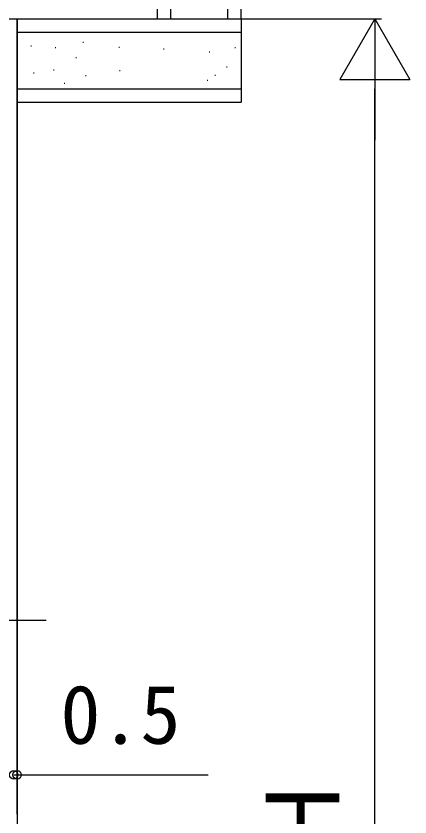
# Model space of a CAD drawing. Units: millimetres, scale not verified. Extents: x -525 to 525, y -783 to 779.
# Drawn here: x -290.1 to -231.2, y 366 to 485.9 of the extents above; entities that cross this region are included whole.
import ezdxf
from ezdxf.enums import TextEntityAlignment as Align

# ---------------------------------------------------------------- set-up
doc = ezdxf.new("R2010")
doc.units = ezdxf.units.MM
doc.header["$LTSCALE"] = 4
for name, color, linetype in [('0-4_YKK_12', 2, 'Continuous'), ('0-5_YKK_13', 4, 'Continuous'), ('0-7_YKK_D', 6, 'Continuous'), ('0-9_YSS_K', 3, 'Continuous')]:
    doc.layers.add(name, color=color, linetype=linetype)
doc.styles.add('ＭＳ ゴシック', font='')
doc.styles.get('ＭＳ ゴシック').set_extended_font_data('MS Gothic')

msp = doc.modelspace()

# ---------------------------------------------------------------- linework, layer by layer
at = {"layer": '0-4_YKK_12'}
msp.add_line((-289.913, 366.476), (-289.913, 485.476), dxfattribs=at)
at = {"layer": '0-5_YKK_13'}
msp.add_line((-366.995, 395.494), (-285.552, 395.494), dxfattribs=at)
at = {"layer": '0-7_YKK_D'}
for p, q in [((-256.413, 485.476), (-235.413, 485.476)), ((-236.413, 485.476), (-241.663, 476.382)), ((-236.413, 485.476), (-231.163, 476.382)), ((-236.413, 485.476), (-236.413, 467.289)), ((-289.913, 484.476), (-289.913, 371.344)), ((-289.913, 484.476), (-289.913, 351.264)), ((-241.663, 476.382), (-231.163, 476.382)), ((-236.413, 256.976), (-236.413, 474.976)), ((-290.413, 372.344), (-289.913, 372.344)), ((-289.913, 372.344), (-261.313, 372.344))]:
    msp.add_line(p, q, dxfattribs=at)
for centre in [(-290.413, 372.344), (-290.413, 372.344), (-289.913, 372.344)]:
    msp.add_circle(centre, 0.637, dxfattribs=at)
at = {"layer": '0-9_YSS_K'}
for p, q in [((-268.913, 485.476), (-268.913, 546.054)), ((-266.913, 485.476), (-266.913, 546.054)), ((-258.413, 485.476), (-258.413, 546.054)), ((-256.413, 485.476), (-256.413, 546.054)), ((-289.913, 485.476), (-256.413, 485.476)), ((-289.913, 485.476), (-289.913, 472.976)), ((-268.913, 485.476), (-256.413, 485.476)), ((-256.413, 485.476), (-256.413, 472.976)), ((-289.913, 483.476), (-256.413, 483.476)), ((-280.091, 481.945), (-279.991, 481.945)), ((-287.872, 481.42), (-287.772, 481.42)), ((-284.2, 481.158), (-284.1, 481.158)), ((-274.67, 481.246), (-274.57, 481.246)), ((-268.025, 480.983), (-267.925, 480.983)), ((-257.359, 481.158), (-257.259, 481.158)), ((-281.14, 479.672), (-281.04, 479.672)), ((-261.206, 480.546), (-261.106, 480.546)), ((-258.583, 478.274), (-258.483, 478.274)), ((-258.583, 478.274), (-258.483, 478.274)), ((-287.435, 477.4), (-287.335, 477.4)), ((-284.462, 477.837), (-284.362, 477.837)), ((-274.583, 477.75), (-274.483, 477.75)), ((-260.331, 477.05), (-260.231, 477.05)), ((-282.889, 475.827), (-282.789, 475.827)), ((-279.654, 476.963), (-279.554, 476.963)), ((-261.468, 476.264), (-261.368, 476.264)), ((-289.913, 474.976), (-256.413, 474.976)), ((-289.913, 472.976), (-256.413, 472.976))]:
    msp.add_line(p, q, dxfattribs=at)
msp.add_lwpolyline([(-373.913, 485.476), (-268.913, 485.476), (-268.913, 490.476), (-373.913, 490.476)], close=True, dxfattribs=at)

# ---------------------------------------------------------------- texts
at = {"layer": '0-7_YKK_D', "style": 'ＭＳ ゴシック'}
msp.add_text('0.5', height=8.798, dxfattribs=at).set_placement((-283.427, 374.344), align=Align.BOTTOM_LEFT)
msp.add_text('Ｈ', height=11, rotation=90, dxfattribs=at).set_placement((-238.413, 357.623), align=Align.BOTTOM_LEFT)

doc.saveas('drawing.dxf')
